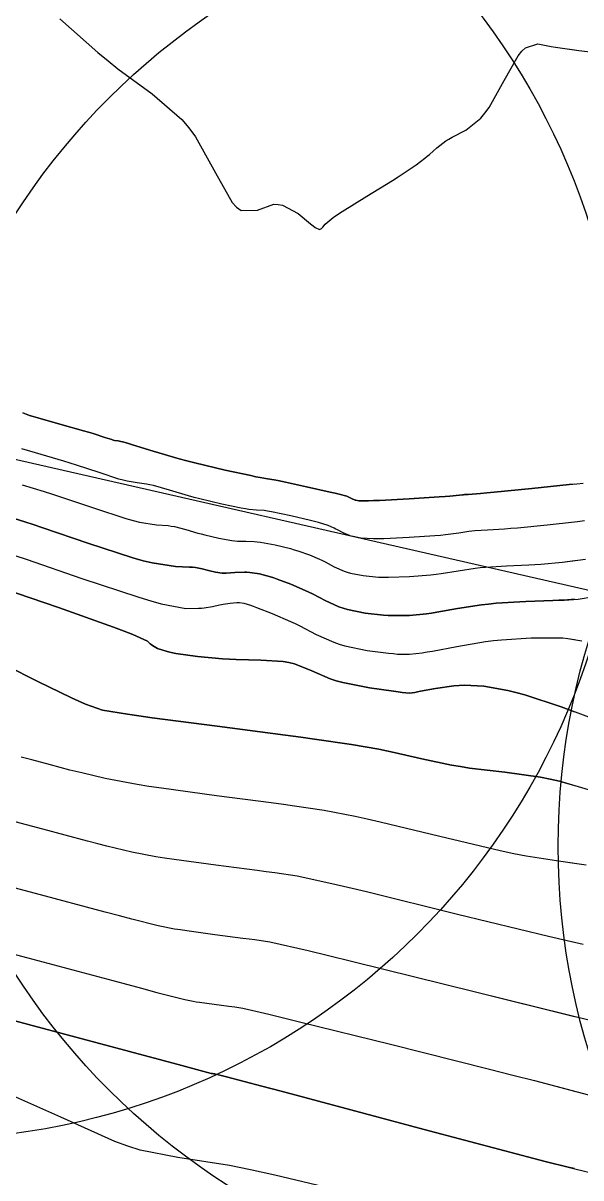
# Model space of a CAD drawing. Header units: metres. Extents: x 837117 to 838477, y 1189012 to 1191015.
# Drawn here: x 837852.13 to 837875.19, y 1190155.92 to 1190203.65 of the extents above; entities that cross this region are included whole.
import ezdxf

# ---------------------------------------------------------------- set-up
doc = ezdxf.new("R2010")
doc.units = ezdxf.units.M
doc.header["$LTSCALE"] = 0.3
for name, color, linetype in [('CIRCULOS', 60, 'Continuous'), ('COTAS 10', 1, 'Continuous'), ('COTAS INT', 252, 'Continuous'), ('LINEA_DE_CEROS', 61, 'Continuous')]:
    doc.layers.add(name, color=color, linetype=linetype)

msp = doc.modelspace()

# ---------------------------------------------------------------- linework, layer by layer
at = {"layer": 'CIRCULOS'}
for centre in [(837847.92, 1190186.504), (837876.194, 1190180.057), (837903.256, 1190169.634)]:
    msp.add_circle(centre, 29, dxfattribs=at)
at = {"layer": 'COTAS 10'}
for points, elevation in [([(837874.923, 1190184.603), (837874.713, 1190184.58), (837873.162, 1190184.421), (837871.612, 1190184.27), (837871.301, 1190184.24), (837871.042, 1190184.216), (837870.536, 1190184.175), (837870.377, 1190184.166), (837870.336, 1190184.162), (837870.297, 1190184.158), (837870.169, 1190184.138), (837869.779, 1190184.101), (837869.575, 1190184.087), (837869.33, 1190184.07), (837868.096, 1190183.995), (837866.86, 1190183.928), (837866.613, 1190183.916), (837866.408, 1190183.908), (837866.011, 1190183.906), (837865.893, 1190183.931), (837865.863, 1190183.939), (837865.835, 1190183.949), (837865.742, 1190183.99), (837865.656, 1190184.035), (837865.631, 1190184.047), (837865.605, 1190184.059), (837865.51, 1190184.1), (837865.195, 1190184.184), (837865.031, 1190184.223), (837864.834, 1190184.268), (837863.844, 1190184.49), (837862.863, 1190184.702), (837862.67, 1190184.742), (837862.513, 1190184.774), (837862.232, 1190184.821), (837861.93, 1190184.872), (837861.76, 1190184.907), (837861.552, 1190184.95), (837860.486, 1190185.18), (837859.231, 1190185.475), (837858.904, 1190185.56), (837858.585, 1190185.645), (837857.505, 1190185.965), (837856.661, 1190186.229), (837856.492, 1190186.279), (837856.349, 1190186.32), (837856.066, 1190186.385), (837855.918, 1190186.408), (837855.861, 1190186.422), (837855.798, 1190186.44), (837855.512, 1190186.532), (837855.027, 1190186.686), (837854.837, 1190186.742), (837854.624, 1190186.805), (837853.655, 1190187.079), (837852.736, 1190187.341), (837852.554, 1190187.395), (837852.404, 1190187.442), (837852.124, 1190187.542)], 1700), ([(837852.124, 1190187.542), (837852.404, 1190187.442), (837852.554, 1190187.395), (837852.736, 1190187.341), (837853.655, 1190187.079), (837854.624, 1190186.805), (837854.837, 1190186.742), (837855.027, 1190186.686), (837855.512, 1190186.532), (837855.798, 1190186.44), (837855.861, 1190186.422), (837855.918, 1190186.408), (837856.066, 1190186.385), (837856.349, 1190186.32), (837856.492, 1190186.279), (837856.661, 1190186.229), (837857.505, 1190185.965), (837858.585, 1190185.645), (837858.904, 1190185.56), (837859.231, 1190185.475), (837860.486, 1190185.18), (837861.552, 1190184.95), (837861.76, 1190184.907), (837861.93, 1190184.872), (837862.232, 1190184.821), (837862.513, 1190184.774), (837862.67, 1190184.742), (837862.863, 1190184.702), (837863.844, 1190184.49), (837864.834, 1190184.268), (837865.031, 1190184.223), (837865.195, 1190184.184), (837865.51, 1190184.1), (837865.605, 1190184.059), (837865.631, 1190184.047), (837865.656, 1190184.035), (837865.742, 1190183.99), (837865.835, 1190183.949), (837865.863, 1190183.939), (837865.893, 1190183.931), (837866.011, 1190183.906), (837866.408, 1190183.908), (837866.613, 1190183.916), (837866.86, 1190183.928), (837868.096, 1190183.995), (837869.33, 1190184.07), (837869.575, 1190184.087), (837869.779, 1190184.101), (837870.169, 1190184.138), (837870.297, 1190184.158), (837870.336, 1190184.162), (837870.377, 1190184.166), (837870.536, 1190184.175), (837871.042, 1190184.216), (837871.301, 1190184.24), (837871.612, 1190184.27), (837873.162, 1190184.421), (837874.713, 1190184.58), (837875.024, 1190184.614), (837875.284, 1190184.643)], 1700), ([(837851.298, 1190180.289), (837853.593, 1190179.494), (837855.867, 1190178.688), (837856.308, 1190178.525), (837856.666, 1190178.388), (837857.277, 1190178.111), (837857.387, 1190177.999), (837857.429, 1190177.966), (837857.476, 1190177.932), (837857.689, 1190177.806), (837858.091, 1190177.675), (837858.258, 1190177.64), (837858.449, 1190177.604), (837859.338, 1190177.477), (837860.376, 1190177.378), (837860.66, 1190177.36), (837860.943, 1190177.346), (837861.955, 1190177.329), (837862.889, 1190177.265), (837863.124, 1190177.222), (837863.348, 1190177.167), (837864.069, 1190176.877), (837864.832, 1190176.55), (837865.082, 1190176.472), (837865.348, 1190176.399), (837866.45, 1190176.183), (837867.442, 1190176.038), (837867.638, 1190176.011), (837867.801, 1190175.99), (837868.109, 1190175.958), (837868.326, 1190175.992), (837868.432, 1190176.011), (837868.557, 1190176.035), (837869.175, 1190176.157), (837869.938, 1190176.263), (837870.154, 1190176.276), (837870.373, 1190176.283), (837871.183, 1190176.25), (837872.175, 1190176.072), (837872.509, 1190175.986), (837872.869, 1190175.886), (837874.381, 1190175.393), (837874.923, 1190175.188)], 1710), ([(837875.998, 1190174.782), (837874.381, 1190175.393), (837872.869, 1190175.886), (837872.509, 1190175.986), (837872.175, 1190176.072), (837871.183, 1190176.25), (837870.373, 1190176.283), (837870.154, 1190176.276), (837869.938, 1190176.263), (837869.175, 1190176.157), (837868.557, 1190176.035), (837868.432, 1190176.011), (837868.326, 1190175.992), (837868.109, 1190175.958), (837867.801, 1190175.99), (837867.638, 1190176.011), (837867.442, 1190176.038), (837866.45, 1190176.183), (837865.348, 1190176.399), (837865.082, 1190176.472), (837864.832, 1190176.55), (837864.069, 1190176.877), (837863.348, 1190177.167), (837863.124, 1190177.222), (837862.889, 1190177.265), (837861.955, 1190177.329), (837860.943, 1190177.346), (837860.66, 1190177.36), (837860.376, 1190177.378), (837859.338, 1190177.477), (837858.449, 1190177.604), (837858.258, 1190177.64), (837858.091, 1190177.675), (837857.689, 1190177.806), (837857.476, 1190177.932), (837857.429, 1190177.966), (837857.387, 1190177.999), (837857.277, 1190178.111), (837856.666, 1190178.388), (837856.308, 1190178.525), (837855.867, 1190178.688), (837853.593, 1190179.494), (837851.298, 1190180.289)], 1710), ([(837846.926, 1190166.458), (837852.326, 1190165.014), (837856.25, 1190163.967), (837857.022, 1190163.762), (837857.658, 1190163.593), (837858.816, 1190163.292), (837859.166, 1190163.225), (837859.292, 1190163.205), (837859.43, 1190163.184), (837860.034, 1190163.102), (837860.632, 1190163.025), (837860.767, 1190163.007), (837860.888, 1190162.99), (837861.214, 1190162.942), (837862.296, 1190162.69), (837862.894, 1190162.544), (837863.621, 1190162.366), (837867.324, 1190161.447), (837871.41, 1190160.42), (837872.378, 1190160.174), (837873.275, 1190159.944), (837874.923, 1190159.512)], 1720), ([(837846.926, 1190166.458), (837852.326, 1190165.014), (837856.25, 1190163.967), (837857.022, 1190163.762), (837857.658, 1190163.593), (837858.816, 1190163.292), (837859.166, 1190163.225), (837859.292, 1190163.205), (837859.43, 1190163.184), (837860.034, 1190163.102), (837860.632, 1190163.025), (837860.767, 1190163.007), (837860.888, 1190162.99), (837861.214, 1190162.942), (837862.296, 1190162.69), (837862.894, 1190162.544), (837863.621, 1190162.366), (837867.324, 1190161.447), (837871.41, 1190160.42), (837872.378, 1190160.174), (837873.275, 1190159.944), (837875.927, 1190159.249)], 1720)]:
    msp.add_lwpolyline(points, dxfattribs=dict(at, elevation=elevation))
at = {"layer": 'COTAS INT'}
for points, elevation in [([(837853.645, 1190203.833), (837855.226, 1190202.441), (837855.645, 1190202.095), (837856.055, 1190201.768), (837857.466, 1190200.728), (837858.693, 1190199.664), (837858.986, 1190199.321), (837859.26, 1190198.957), (837860.082, 1190197.465), (837860.771, 1190196.238), (837860.961, 1190196.041), (837861.15, 1190195.905), (837861.829, 1190195.928), (837862.497, 1190196.165), (837862.679, 1190196.163), (837862.859, 1190196.133), (837863.499, 1190195.782), (837864.021, 1190195.352), (837864.126, 1190195.272), (837864.214, 1190195.209), (837864.392, 1190195.12), (837864.469, 1190195.169), (837864.493, 1190195.191), (837864.519, 1190195.218), (837864.623, 1190195.35), (837864.955, 1190195.623), (837865.124, 1190195.739), (837865.327, 1190195.872), (837866.337, 1190196.501), (837867.398, 1190197.153), (837867.633, 1190197.301), (837867.842, 1190197.435), (837868.383, 1190197.8), (837868.742, 1190198.074), (837868.837, 1190198.15), (837868.929, 1190198.227), (837869.243, 1190198.502), (837869.607, 1190198.782), (837869.73, 1190198.86), (837869.864, 1190198.939), (837870.429, 1190199.229), (837871.055, 1190199.721), (837871.228, 1190199.928), (837871.399, 1190200.165), (837872.016, 1190201.276), (837872.603, 1190202.307), (837872.757, 1190202.494), (837872.907, 1190202.638), (837873.415, 1190202.802), (837873.969, 1190202.69), (837874.147, 1190202.66), (837874.336, 1190202.63), (837874.923, 1190202.55)], 1698), ([(837853.645, 1190203.833), (837855.226, 1190202.441), (837855.645, 1190202.095), (837856.055, 1190201.768), (837857.466, 1190200.728), (837858.693, 1190199.664), (837858.986, 1190199.321), (837859.26, 1190198.957), (837860.082, 1190197.465), (837860.771, 1190196.238), (837860.961, 1190196.041), (837861.15, 1190195.905), (837861.829, 1190195.928), (837862.497, 1190196.165), (837862.679, 1190196.163), (837862.859, 1190196.133), (837863.499, 1190195.782), (837864.021, 1190195.352), (837864.126, 1190195.272), (837864.214, 1190195.209), (837864.392, 1190195.12), (837864.469, 1190195.169), (837864.493, 1190195.191), (837864.519, 1190195.218), (837864.623, 1190195.35), (837864.955, 1190195.623), (837865.124, 1190195.739), (837865.327, 1190195.872), (837866.337, 1190196.501), (837867.398, 1190197.153), (837867.633, 1190197.301), (837867.842, 1190197.435), (837868.383, 1190197.8), (837868.742, 1190198.074), (837868.837, 1190198.15), (837868.929, 1190198.227), (837869.243, 1190198.502), (837869.607, 1190198.782), (837869.73, 1190198.86), (837869.864, 1190198.939), (837870.429, 1190199.229), (837871.055, 1190199.721), (837871.228, 1190199.928), (837871.399, 1190200.165), (837872.016, 1190201.276), (837872.603, 1190202.307), (837872.757, 1190202.494), (837872.907, 1190202.638), (837873.415, 1190202.802), (837873.969, 1190202.69), (837874.147, 1190202.66), (837874.336, 1190202.63), (837875.11, 1190202.524), (837875.937, 1190202.423)], 1698), ([(837874.923, 1190183.026), (837873.799, 1190182.897), (837872.576, 1190182.783), (837872.296, 1190182.76), (837872.04, 1190182.74), (837871.329, 1190182.698), (837870.814, 1190182.668), (837870.683, 1190182.656), (837870.557, 1190182.642), (837870.144, 1190182.576), (837869.599, 1190182.501), (837869.39, 1190182.48), (837869.156, 1190182.46), (837868.098, 1190182.387), (837867.048, 1190182.34), (837866.818, 1190182.335), (837866.615, 1190182.334), (837866.099, 1190182.362), (837865.778, 1190182.428), (837865.697, 1190182.451), (837865.62, 1190182.477), (837865.37, 1190182.588), (837865.136, 1190182.711), (837865.068, 1190182.743), (837864.999, 1190182.775), (837864.741, 1190182.886), (837864.342, 1190183.013), (837864.185, 1190183.055), (837864.008, 1190183.1), (837863.198, 1190183.288), (837862.408, 1190183.451), (837862.243, 1190183.481), (837862.102, 1190183.504), (837861.784, 1190183.529), (837861.465, 1190183.555), (837861.321, 1190183.578), (837861.154, 1190183.608), (837860.354, 1190183.772), (837859.44, 1190183.987), (837859.202, 1190184.049), (837858.969, 1190184.111), (837858.183, 1190184.344), (837857.526, 1190184.537), (837857.375, 1190184.573), (837857.238, 1190184.603), (837856.854, 1190184.652), (837856.433, 1190184.719), (837856.271, 1190184.759), (837856.09, 1190184.81), (837855.276, 1190185.073), (837854.335, 1190185.387), (837854.075, 1190185.47), (837853.815, 1190185.55), (837852.877, 1190185.825), (837852.083, 1190186.062)], 1702), ([(837875.348, 1190183.081), (837875.05, 1190183.04), (837873.799, 1190182.897), (837872.576, 1190182.783), (837872.296, 1190182.76), (837872.04, 1190182.74), (837871.329, 1190182.698), (837870.814, 1190182.668), (837870.683, 1190182.656), (837870.557, 1190182.642), (837870.144, 1190182.576), (837869.599, 1190182.501), (837869.39, 1190182.48), (837869.156, 1190182.46), (837868.098, 1190182.387), (837867.048, 1190182.34), (837866.818, 1190182.335), (837866.615, 1190182.334), (837866.099, 1190182.362), (837865.778, 1190182.428), (837865.697, 1190182.451), (837865.62, 1190182.477), (837865.37, 1190182.588), (837865.136, 1190182.711), (837865.068, 1190182.743), (837864.999, 1190182.775), (837864.741, 1190182.886), (837864.342, 1190183.013), (837864.185, 1190183.055), (837864.008, 1190183.1), (837863.198, 1190183.288), (837862.408, 1190183.451), (837862.243, 1190183.481), (837862.102, 1190183.504), (837861.784, 1190183.529), (837861.465, 1190183.555), (837861.321, 1190183.578), (837861.154, 1190183.608), (837860.354, 1190183.772), (837859.44, 1190183.987), (837859.202, 1190184.049), (837858.969, 1190184.111), (837858.183, 1190184.344), (837857.526, 1190184.537), (837857.375, 1190184.573), (837857.238, 1190184.603), (837856.854, 1190184.652), (837856.433, 1190184.719), (837856.271, 1190184.759), (837856.09, 1190184.81), (837855.276, 1190185.073), (837854.335, 1190185.387), (837854.075, 1190185.47), (837853.815, 1190185.55), (837852.877, 1190185.825), (837852.083, 1190186.062)], 1702), ([(837852.099, 1190184.57), (837853.006, 1190184.296), (837853.313, 1190184.198), (837853.644, 1190184.089), (837855.039, 1190183.614), (837856.383, 1190183.18), (837856.681, 1190183.097), (837856.947, 1190183.029), (837857.643, 1190182.92), (837858.126, 1190182.887), (837858.258, 1190182.868), (837858.39, 1190182.844), (837858.861, 1190182.723), (837859.354, 1190182.577), (837859.5, 1190182.538), (837859.649, 1190182.5), (837860.222, 1190182.365), (837860.757, 1190182.265), (837860.883, 1190182.249), (837860.999, 1190182.238), (837861.337, 1190182.237), (837861.691, 1190182.233), (837861.816, 1190182.219), (837861.954, 1190182.2), (837862.553, 1190182.086), (837863.182, 1190181.932), (837863.34, 1190181.888), (837863.49, 1190181.842), (837863.972, 1190181.673), (837864.393, 1190181.492), (837864.505, 1190181.439), (837864.616, 1190181.386), (837864.998, 1190181.187), (837865.406, 1190181.005), (837865.532, 1190180.963), (837865.663, 1190180.924), (837866.187, 1190180.817), (837866.822, 1190180.76), (837867.023, 1190180.754), (837867.237, 1190180.752), (837868.101, 1190180.78), (837868.982, 1190180.85), (837869.205, 1190180.874), (837869.419, 1190180.901), (837870.119, 1190181.015), (837870.817, 1190181.125), (837871.03, 1190181.149), (837871.251, 1190181.17), (837872.121, 1190181.22), (837873.038, 1190181.263), (837873.29, 1190181.279), (837873.541, 1190181.296), (837874.436, 1190181.373), (837874.923, 1190181.438)], 1704), ([(837852.099, 1190184.57), (837853.006, 1190184.296), (837853.313, 1190184.198), (837853.644, 1190184.089), (837855.039, 1190183.614), (837856.383, 1190183.18), (837856.681, 1190183.097), (837856.947, 1190183.029), (837857.643, 1190182.92), (837858.126, 1190182.887), (837858.258, 1190182.868), (837858.39, 1190182.844), (837858.861, 1190182.723), (837859.354, 1190182.577), (837859.5, 1190182.538), (837859.649, 1190182.5), (837860.222, 1190182.365), (837860.757, 1190182.265), (837860.883, 1190182.249), (837860.999, 1190182.238), (837861.337, 1190182.237), (837861.691, 1190182.233), (837861.816, 1190182.219), (837861.954, 1190182.2), (837862.553, 1190182.086), (837863.182, 1190181.932), (837863.34, 1190181.888), (837863.49, 1190181.842), (837863.972, 1190181.673), (837864.393, 1190181.492), (837864.505, 1190181.439), (837864.616, 1190181.386), (837864.998, 1190181.187), (837865.406, 1190181.005), (837865.532, 1190180.963), (837865.663, 1190180.924), (837866.187, 1190180.817), (837866.822, 1190180.76), (837867.023, 1190180.754), (837867.237, 1190180.752), (837868.101, 1190180.78), (837868.982, 1190180.85), (837869.205, 1190180.874), (837869.419, 1190180.901), (837870.119, 1190181.015), (837870.817, 1190181.125), (837871.03, 1190181.149), (837871.251, 1190181.17), (837872.121, 1190181.22), (837873.038, 1190181.263), (837873.29, 1190181.279), (837873.541, 1190181.296), (837874.436, 1190181.373), (837875.387, 1190181.499)], 1704), ([(837874.923, 1190179.838), (837874.505, 1190179.809), (837874.284, 1190179.798), (837874.037, 1190179.786), (837872.913, 1190179.743), (837871.688, 1190179.672), (837871.376, 1190179.643), (837871.077, 1190179.609), (837870.095, 1190179.454), (837869.239, 1190179.3), (837869.02, 1190179.268), (837868.808, 1190179.239), (837868.104, 1190179.173), (837867.425, 1190179.165), (837867.228, 1190179.173), (837867.028, 1190179.186), (837866.275, 1190179.272), (837865.549, 1190179.421), (837865.366, 1190179.474), (837865.191, 1190179.533), (837864.626, 1190179.785), (837864.096, 1190180.062), (837863.943, 1190180.136), (837863.787, 1190180.208), (837863.203, 1190180.459), (837862.638, 1190180.672), (837862.495, 1190180.72), (837862.357, 1190180.764), (837861.907, 1190180.885), (837861.5, 1190180.949), (837861.389, 1190180.958), (837861.279, 1190180.962), (837860.89, 1190180.945), (837860.533, 1190180.92), (837860.444, 1190180.92), (837860.36, 1190180.923), (837860.09, 1190180.957), (837859.858, 1190181.012), (837859.797, 1190181.027), (837859.739, 1190181.043), (837859.539, 1190181.102), (837859.254, 1190181.152), (837859.141, 1190181.162), (837859.014, 1190181.171), (837858.431, 1190181.188), (837857.462, 1190181.34), (837857.091, 1190181.434), (837856.675, 1190181.55), (837854.803, 1190182.156), (837852.953, 1190182.791), (837852.551, 1190182.925), (837852.198, 1190183.042), (837851.321, 1190183.316)], 1706), ([(837851.321, 1190183.316), (837852.198, 1190183.042), (837852.551, 1190182.925), (837852.953, 1190182.791), (837854.803, 1190182.156), (837856.675, 1190181.55), (837857.091, 1190181.434), (837857.462, 1190181.34), (837858.431, 1190181.188), (837859.014, 1190181.171), (837859.141, 1190181.162), (837859.254, 1190181.152), (837859.539, 1190181.102), (837859.739, 1190181.043), (837859.797, 1190181.027), (837859.858, 1190181.012), (837860.09, 1190180.957), (837860.36, 1190180.923), (837860.444, 1190180.92), (837860.533, 1190180.92), (837860.89, 1190180.945), (837861.279, 1190180.962), (837861.389, 1190180.958), (837861.5, 1190180.949), (837861.907, 1190180.885), (837862.357, 1190180.764), (837862.495, 1190180.72), (837862.638, 1190180.672), (837863.203, 1190180.459), (837863.787, 1190180.208), (837863.943, 1190180.136), (837864.096, 1190180.062), (837864.626, 1190179.785), (837865.191, 1190179.533), (837865.366, 1190179.474), (837865.549, 1190179.421), (837866.275, 1190179.272), (837867.028, 1190179.186), (837867.228, 1190179.173), (837867.425, 1190179.165), (837868.104, 1190179.173), (837868.808, 1190179.239), (837869.02, 1190179.268), (837869.239, 1190179.3), (837870.095, 1190179.454), (837871.077, 1190179.609), (837871.376, 1190179.643), (837871.688, 1190179.672), (837872.913, 1190179.743), (837874.037, 1190179.786), (837874.284, 1190179.798), (837874.505, 1190179.809), (837875.073, 1190179.849), (837875.724, 1190179.959)], 1706), ([(837851.789, 1190181.653), (837852.261, 1190181.492), (837854.566, 1190180.697), (837856.912, 1190179.92), (837857.409, 1190179.772), (837857.841, 1190179.652), (837858.854, 1190179.459), (837859.379, 1190179.469), (837859.504, 1190179.477), (837859.62, 1190179.488), (837859.963, 1190179.546), (837860.25, 1190179.612), (837860.329, 1190179.627), (837860.409, 1190179.641), (837860.7, 1190179.682), (837860.963, 1190179.703), (837861.026, 1190179.704), (837861.085, 1190179.703), (837861.262, 1190179.683), (837861.531, 1190179.596), (837861.649, 1190179.553), (837861.785, 1190179.501), (837862.433, 1190179.245), (837863.181, 1190178.924), (837863.38, 1190178.832), (837863.576, 1190178.737), (837864.254, 1190178.383), (837864.977, 1190178.06), (837865.2, 1190177.986), (837865.434, 1190177.918), (837866.362, 1190177.727), (837867.235, 1190177.612), (837867.433, 1190177.592), (837867.613, 1190177.577), (837868.107, 1190177.566), (837868.634, 1190177.629), (837868.835, 1190177.661), (837869.059, 1190177.7), (837870.07, 1190177.893), (837871.249, 1190178.09), (837871.58, 1190178.131), (837871.914, 1190178.167), (837873.134, 1190178.246), (837874.205, 1190178.252), (837874.444, 1190178.241), (837874.658, 1190178.224), (837874.923, 1190178.174)], 1708), ([(837851.789, 1190181.653), (837852.261, 1190181.492), (837854.566, 1190180.697), (837856.912, 1190179.92), (837857.409, 1190179.772), (837857.841, 1190179.652), (837858.854, 1190179.459), (837859.379, 1190179.469), (837859.504, 1190179.477), (837859.62, 1190179.488), (837859.963, 1190179.546), (837860.25, 1190179.612), (837860.329, 1190179.627), (837860.409, 1190179.641), (837860.7, 1190179.682), (837860.963, 1190179.703), (837861.026, 1190179.704), (837861.085, 1190179.703), (837861.262, 1190179.683), (837861.531, 1190179.596), (837861.649, 1190179.553), (837861.785, 1190179.501), (837862.433, 1190179.245), (837863.181, 1190178.924), (837863.38, 1190178.832), (837863.576, 1190178.737), (837864.254, 1190178.383), (837864.977, 1190178.06), (837865.2, 1190177.986), (837865.434, 1190177.918), (837866.362, 1190177.727), (837867.235, 1190177.612), (837867.433, 1190177.592), (837867.613, 1190177.577), (837868.107, 1190177.566), (837868.634, 1190177.629), (837868.835, 1190177.661), (837869.059, 1190177.7), (837870.07, 1190177.893), (837871.249, 1190178.09), (837871.58, 1190178.131), (837871.914, 1190178.167), (837873.134, 1190178.246), (837874.205, 1190178.252), (837874.444, 1190178.241), (837874.658, 1190178.224), (837875.225, 1190178.117)], 1708), ([(837851.44, 1190177.107), (837852.749, 1190176.44), (837854.132, 1190175.763), (837854.438, 1190175.624), (837854.71, 1190175.507), (837855.417, 1190175.257), (837856.443, 1190175.086), (837856.916, 1190175.018), (837857.472, 1190174.942), (837860.161, 1190174.591), (837862.975, 1190174.227), (837863.608, 1190174.142), (837864.178, 1190174.064), (837865.71, 1190173.84), (837866.838, 1190173.639), (837867.152, 1190173.576), (837867.468, 1190173.51), (837868.62, 1190173.243), (837869.849, 1190172.982), (837870.215, 1190172.921), (837870.592, 1190172.863), (837872.043, 1190172.692), (837873.522, 1190172.487), (837873.916, 1190172.408), (837874.304, 1190172.32), (837874.923, 1190172.137)], 1712), ([(837875.648, 1190171.922), (837874.304, 1190172.32), (837873.916, 1190172.408), (837873.522, 1190172.487), (837872.043, 1190172.692), (837870.592, 1190172.863), (837870.215, 1190172.921), (837869.849, 1190172.982), (837868.62, 1190173.243), (837867.468, 1190173.51), (837867.152, 1190173.576), (837866.838, 1190173.639), (837865.71, 1190173.84), (837864.178, 1190174.064), (837863.608, 1190174.142), (837862.975, 1190174.227), (837860.161, 1190174.591), (837857.472, 1190174.942), (837856.916, 1190175.018), (837856.443, 1190175.086), (837855.417, 1190175.257), (837854.71, 1190175.507), (837854.438, 1190175.624), (837854.132, 1190175.763), (837852.749, 1190176.44), (837851.44, 1190177.107)], 1712), ([(837874.923, 1190168.919), (837874.359, 1190168.997), (837872.936, 1190169.217), (837872.42, 1190169.32), (837871.851, 1190169.441), (837869.358, 1190170.029), (837866.9, 1190170.626), (837866.353, 1190170.752), (837865.865, 1190170.861), (837864.586, 1190171.115), (837863.355, 1190171.295), (837862.898, 1190171.358), (837862.389, 1190171.426), (837860.13, 1190171.719), (837857.848, 1190172.028), (837857.325, 1190172.107), (837856.85, 1190172.184), (837855.527, 1190172.435), (837854.563, 1190172.662), (837854.314, 1190172.723), (837854.072, 1190172.783), (837853.265, 1190172.991), (837852.494, 1190173.197), (837852.056, 1190173.314)], 1714), ([(837875.408, 1190168.852), (837874.359, 1190168.997), (837872.936, 1190169.217), (837872.42, 1190169.32), (837871.851, 1190169.441), (837869.358, 1190170.029), (837866.9, 1190170.626), (837866.353, 1190170.752), (837865.865, 1190170.861), (837864.586, 1190171.115), (837863.355, 1190171.295), (837862.898, 1190171.358), (837862.389, 1190171.426), (837860.13, 1190171.719), (837857.848, 1190172.028), (837857.325, 1190172.107), (837856.85, 1190172.184), (837855.527, 1190172.435), (837854.563, 1190172.662), (837854.314, 1190172.723), (837854.072, 1190172.783), (837853.265, 1190172.991), (837852.494, 1190173.197), (837852.056, 1190173.314)], 1714), ([(837874.923, 1190165.651), (837874.625, 1190165.718), (837873.853, 1190165.899), (837870.096, 1190166.815), (837866.331, 1190167.742), (837865.554, 1190167.928), (837864.892, 1190168.083), (837863.462, 1190168.391), (837862.533, 1190168.527), (837862.187, 1190168.574), (837861.803, 1190168.626), (837860.098, 1190168.846), (837858.375, 1190169.08), (837857.981, 1190169.14), (837857.622, 1190169.198), (837856.623, 1190169.387), (837855.594, 1190169.639), (837855.217, 1190169.736), (837854.798, 1190169.844), (837852.952, 1190170.332), (837851.121, 1190170.822)], 1716), ([(837875.28, 1190165.57), (837874.625, 1190165.718), (837873.853, 1190165.899), (837870.096, 1190166.815), (837866.331, 1190167.742), (837865.554, 1190167.928), (837864.892, 1190168.083), (837863.462, 1190168.391), (837862.533, 1190168.527), (837862.187, 1190168.574), (837861.803, 1190168.626), (837860.098, 1190168.846), (837858.375, 1190169.08), (837857.981, 1190169.14), (837857.622, 1190169.198), (837856.623, 1190169.387), (837855.594, 1190169.639), (837855.217, 1190169.736), (837854.798, 1190169.844), (837852.952, 1190170.332), (837851.121, 1190170.822)], 1716), ([(837874.923, 1190162.588), (837870.835, 1190163.602), (837865.762, 1190164.858), (837864.755, 1190165.104), (837863.92, 1190165.305), (837862.338, 1190165.667), (837861.711, 1190165.758), (837861.477, 1190165.79), (837861.218, 1190165.825), (837860.066, 1190165.974), (837858.903, 1190166.132), (837858.636, 1190166.172), (837858.394, 1190166.211), (837857.72, 1190166.34), (837856.626, 1190166.616), (837856.119, 1190166.749), (837855.524, 1190166.905), (837852.639, 1190167.673), (837848.636, 1190168.743)], 1718), ([(837875.855, 1190162.357), (837870.835, 1190163.602), (837865.762, 1190164.858), (837864.755, 1190165.104), (837863.92, 1190165.305), (837862.338, 1190165.667), (837861.711, 1190165.758), (837861.477, 1190165.79), (837861.218, 1190165.825), (837860.066, 1190165.974), (837858.903, 1190166.132), (837858.636, 1190166.172), (837858.394, 1190166.211), (837857.72, 1190166.34), (837856.626, 1190166.616), (837856.119, 1190166.749), (837855.524, 1190166.905), (837852.639, 1190167.673), (837848.636, 1190168.743)], 1718), ([(837874.923, 1190156.306), (837874.717, 1190156.356), (837873.712, 1190156.608), (837868.717, 1190157.92), (837863.774, 1190159.247), (837862.801, 1190159.507), (837862.001, 1190159.721), (837860.543, 1190160.107), (837860.268, 1190160.175), (837860.214, 1190160.188), (837860.17, 1190160.199), (837860.09, 1190160.218), (837860.066, 1190160.221), (837860.057, 1190160.223), (837860.047, 1190160.224), (837860.003, 1190160.23), (837859.958, 1190160.236), (837859.948, 1190160.237), (837859.938, 1190160.239), (837859.912, 1190160.244), (837858.689, 1190160.57), (837857.925, 1190160.775), (837843.785, 1190164.555)], 1722), ([(837843.785, 1190164.555), (837857.925, 1190160.775), (837858.689, 1190160.57), (837859.912, 1190160.244), (837859.938, 1190160.239), (837859.948, 1190160.237), (837859.958, 1190160.236), (837860.003, 1190160.23), (837860.047, 1190160.224), (837860.057, 1190160.223), (837860.066, 1190160.221), (837860.09, 1190160.218), (837860.17, 1190160.199), (837860.214, 1190160.188), (837860.268, 1190160.175), (837860.543, 1190160.107), (837862.001, 1190159.721), (837862.801, 1190159.507), (837863.774, 1190159.247), (837868.717, 1190157.92), (837873.712, 1190156.608), (837874.717, 1190156.356), (837875.557, 1190156.153)], 1722), ([(837867.172, 1190154.935), (837862.539, 1190156.038), (837861.54, 1190156.256), (837860.664, 1190156.435), (837858.525, 1190156.762), (837856.972, 1190157.065), (837856.464, 1190157.229), (837855.924, 1190157.427), (837853.692, 1190158.431), (837851.073, 1190159.593)], 1724), ([(837867.172, 1190154.935), (837862.539, 1190156.038), (837861.54, 1190156.256), (837860.664, 1190156.435), (837858.525, 1190156.762), (837856.972, 1190157.065), (837856.464, 1190157.229), (837855.924, 1190157.427), (837853.692, 1190158.431), (837851.073, 1190159.593)], 1724)]:
    msp.add_lwpolyline(points, dxfattribs=dict(at, elevation=elevation))
at = {"layer": 'LINEA_DE_CEROS'}
msp.add_lwpolyline([(838032.784, 1190109.009), (838005.825, 1190119.695), (837978.875, 1190130.405), (837951.796, 1190140.947), (837924.067, 1190149.437), (837903.256, 1190169.634), (837876.194, 1190180.057), (837847.92, 1190186.504), (837822.087, 1190199.683), (837794.787, 1190209.464), (837765.815, 1190210.89), (837737.105, 1190214.98), (837708.512, 1190210.135), (837679.945, 1190205.145), (837654.786, 1190190.722)], dxfattribs=at)

doc.saveas('drawing.dxf')
